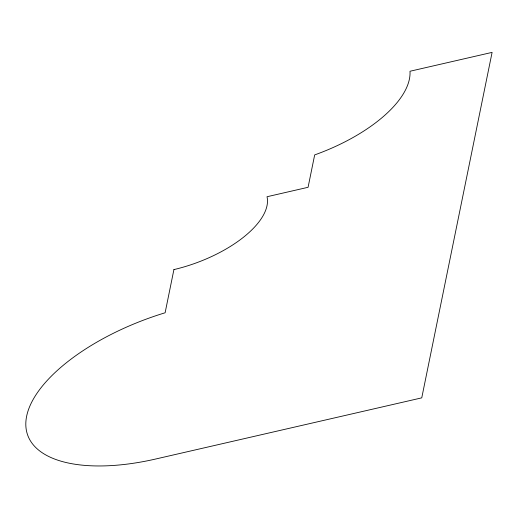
<?xml version="1.0" encoding="UTF-8"?>
<svg xmlns="http://www.w3.org/2000/svg" width="518" height="518" viewBox="0 0 518 518"><rect width="100%" height="100%" fill="white"/><g stroke="black" fill="none" stroke-linecap="round" stroke-linejoin="round"><path stroke-width="0.78" d="M173.912 269.593L165.119 312.775A152.622 68.577 -20 0 0 25.9 421.574A152.622 68.577 -20 0 0 154.869 459.201L421.756 397.856L492.1 52.383L409.984 71.257A117.677 52.875 -20 0 1 314.672 154.908L308.08 187.296L267.023 196.736A89.595 40.255 -20 0 1 173.912 269.593"/></g></svg>
